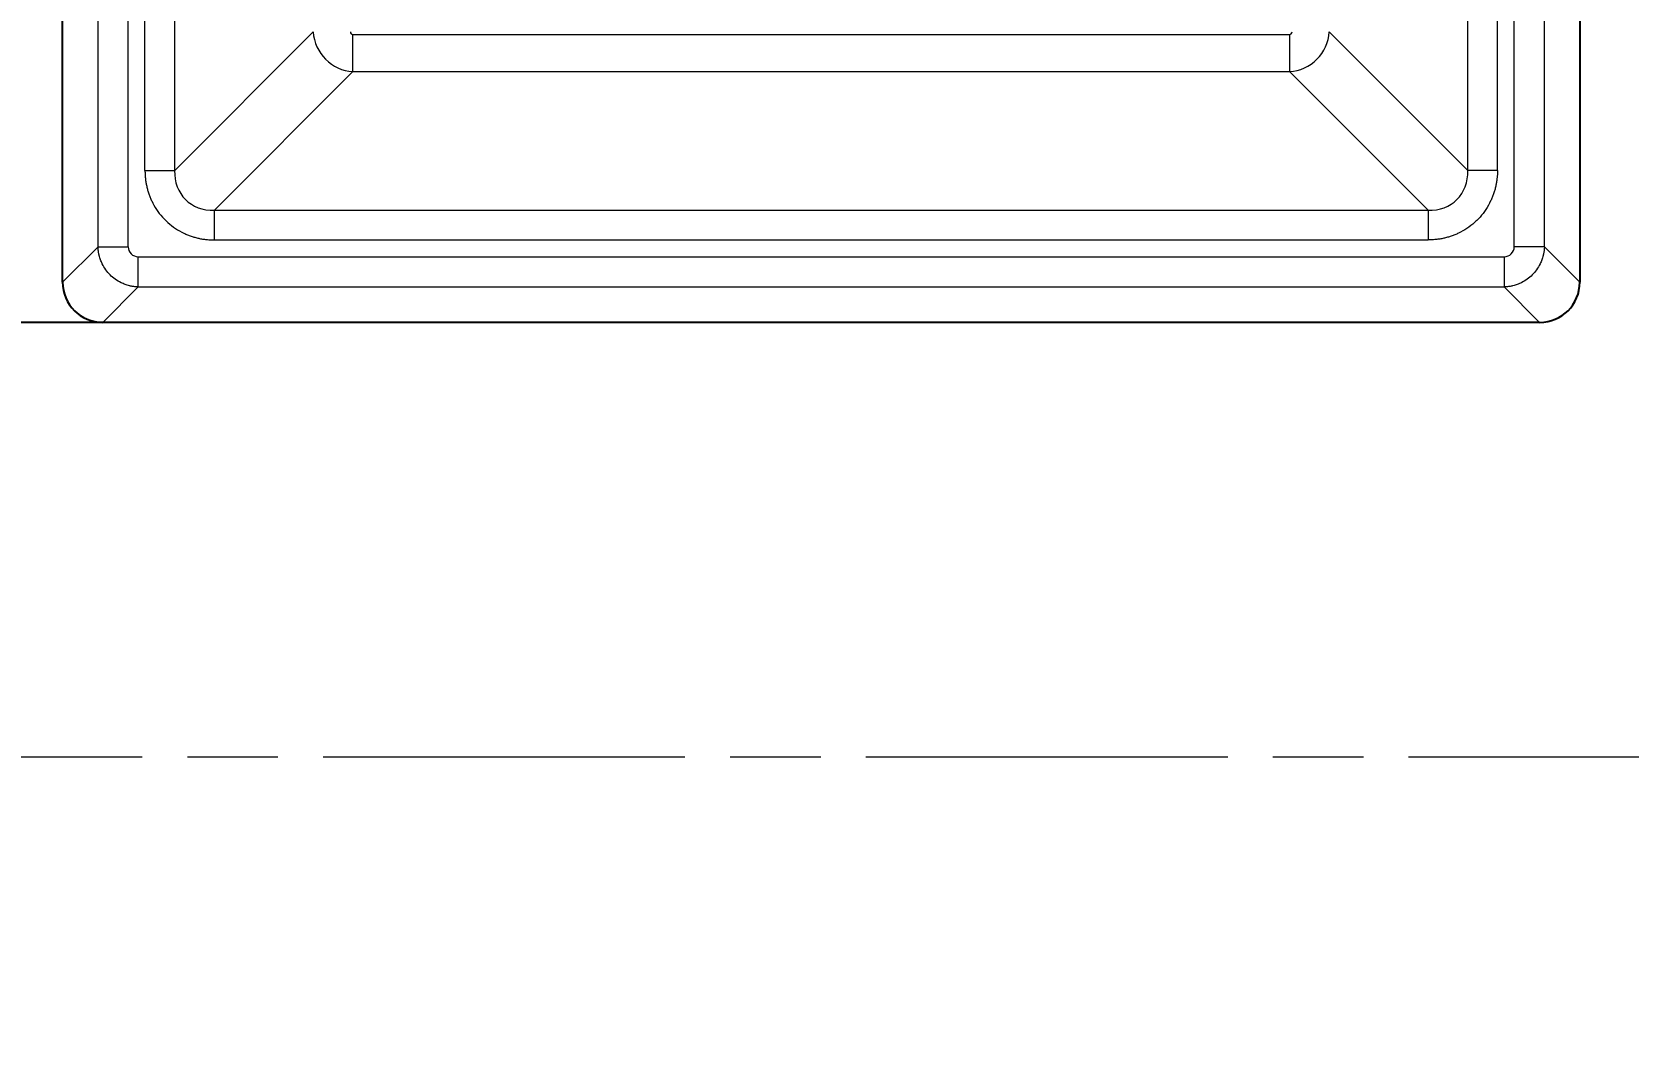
# Model space of a CAD drawing. Header units: millimetres. Extents: x 0 to 1486, y 0 to 1051.
# Drawn here: x 239.44 to 270.68, y 283.71 to 303.69 of the extents above; entities that cross this region are included whole.
import ezdxf

# ---------------------------------------------------------------- set-up
doc = ezdxf.new("R2010")
doc.units = ezdxf.units.MM
doc.header["$LTSCALE"] = 1.25
doc.linetypes.add('CHAIN', pattern=[0.3543, 0.2362, -0.0295, 0.0591, -0.0295])
for name, color, linetype, lineweight, true_color in [('Bemaßungen(DIN)', 7, 'Continuous', 5, 0x262659), ('Mittellinie(DIN)', 7, 'CHAIN', 15, 0x262659), ('Sichtbare Kanten(DIN)', 7, 'Continuous', 25, 0x262659), ('Sichtbare tangentiale Kanten(DIN)', 7, 'Continuous', 15, 0x1a1a3e)]:
    doc.layers.add(name, color=color, linetype=linetype, lineweight=lineweight, true_color=true_color)
doc.styles.add('Aktuell-DINGroßer Text', font='arial.ttf')
doc.dimstyles.new('STANDARD-DIN', dxfattribs={"dimscale": 1.25, "dimtxt": 5.25, "dimasz": 2.5, "dimexe": 3.175, "dimexo": 0, "dimgap": 0.8, "dimtad": 1, "dimrnd": 1e-08, "dimtxsty": 'Aktuell-DINGroßer Text', "dimcen": 0.09, "dimdle": 10, "dimclrd": 256, "dimclre": 256, "dimclrt": 256, "dimazin": 2, "dimtfac": 0.666667, "dimtmove": 0, "dimatfit": 3, "dimfxl": 1, "dimtolj": 1, "dimlwd": 25, "dimlwe": 25, "dimarcsym": 0})

# ---------------------------------------------------------------- blocks, each defined once
blk = doc.blocks.new('*D81')
at = {"layer": 'Bemaßungen(DIN)', "color": 250, "linetype": 'Continuous', "lineweight": 25, "true_color": 0x3f3f3f, "transparency": 16777216}
for p, q in [((240.826, 298.008), (214.982, 298.008)), ((218.951, 294.883), (218.951, 284.133)), ((240.826, 281.008), (214.982, 281.008))]:
    blk.add_line(p, q, dxfattribs=at)
at = {"layer": 'Bemaßungen(DIN)', "color": 250, "linetype": 'Continuous', "true_color": 0x3f3f3f, "transparency": 16777216}
for points in [[(218.43, 294.883), (219.472, 294.883), (218.951, 298.008)], [(218.43, 284.133), (219.472, 284.133), (218.951, 281.008)]]:
    blk.add_solid(points, dxfattribs=at)
at = {"layer": 'Defpoints', "color": 0, "linetype": 'Continuous', "transparency": 16777216}
for p in [(240.826, 298.008), (218.951, 281.008), (240.826, 281.008)]:
    blk.add_point(p, dxfattribs=at)
at = {"layer": 'Bemaßungen(DIN)', "color": 179, "linetype": 'Continuous', "lineweight": 25, "true_color": 0x262659, "transparency": 16777216, "insert": (211.362, 285.117), "char_height": 6.5625, "attachment_point": 1, "rotation": 90, "style": 'Aktuell-DINGroßer Text'}
blk.add_mtext('\\A1;17', dxfattribs=at)

msp = doc.modelspace()

# ---------------------------------------------------------------- linework, layer by layer
at = {"layer": 'Mittellinie(DIN)', "ltscale": 23.990969}
msp.add_line((192.013, 289.508), (1084.263, 289.508), dxfattribs=at)
at = {"layer": 'Sichtbare Kanten(DIN)'}
for p, q in [((240.038, 298.796), (240.038, 411.92)), ((269.738, 411.92), (269.738, 298.796)), ((268.95, 298.008), (240.826, 298.008))]:
    msp.add_line(p, q, dxfattribs=at)
for centre, major_axis in [((240.851, 298.82), (-0.583, -0.583)), ((268.926, 298.82), (0.583, -0.583))]:
    msp.add_ellipse(centre, major_axis=major_axis, ratio=0.970288, start_param=5.512866, end_param=7.053504, dxfattribs=at)
at = {"layer": 'Sichtbare tangentiale Kanten(DIN)'}
for p, q in [((240.732, 299.49), (240.732, 411.227)), ((241.323, 299.49), (241.323, 411.227)), ((268.454, 299.49), (268.454, 411.227)), ((269.045, 299.49), (269.045, 411.227)), ((241.651, 300.979), (241.651, 337.061)), ((242.233, 300.979), (242.233, 337.061)), ((267.544, 300.979), (267.544, 337.061)), ((268.126, 300.979), (268.126, 337.061)), ((242.233, 300.979), (244.945, 303.691)), ((245.721, 302.915), (245.721, 303.642)), ((245.721, 303.642), (264.056, 303.642)), ((264.056, 303.642), (264.056, 302.915)), ((267.544, 300.979), (264.832, 303.691)), ((243.009, 300.203), (245.721, 302.915)), ((245.721, 302.915), (264.056, 302.915)), ((266.767, 300.203), (264.056, 302.915)), ((241.651, 300.979), (242.233, 300.979)), ((268.126, 300.979), (267.544, 300.979)), ((243.009, 300.203), (266.767, 300.203)), ((243.009, 299.621), (243.009, 300.203)), ((266.767, 300.203), (266.767, 299.621)), ((240.038, 298.796), (240.732, 299.49)), ((240.732, 299.49), (241.323, 299.49)), ((243.009, 299.621), (266.767, 299.621)), ((269.045, 299.49), (268.454, 299.49)), ((269.738, 298.796), (269.045, 299.49)), ((241.52, 298.702), (241.52, 299.293)), ((241.52, 299.293), (268.257, 299.293)), ((268.257, 299.293), (268.257, 298.702)), ((240.826, 298.008), (241.52, 298.702)), ((241.52, 298.702), (268.257, 298.702)), ((268.95, 298.008), (268.257, 298.702))]:
    msp.add_line(p, q, dxfattribs=at)
for centre, major_axis, ratio, start_param, end_param in [((245.724, 303.694), (0.566, -0.566), 0.950188, 3.956104, 5.468674), ((245.724, 303.694), (0.0375, 0.0375), 0.943242, 2.385308, 3.897877), ((264.053, 303.694), (-0.566, -0.566), 0.950188, 0.814511, 2.327081), ((264.053, 303.694), (-0.0375, 0.0375), 0.943242, 2.385308, 3.897877), ((243.093, 301.063), (0.65, 0.65), 0.870843, 2.385491, 3.897694), ((266.683, 301.063), (-0.65, 0.65), 0.870843, 2.385491, 3.897694), ((241.526, 299.496), (-0.146, -0.146), 0.970883, 5.512439, 7.053932), ((268.251, 299.496), (-0.146, 0.146), 0.970883, 2.370846, 3.912339)]:
    msp.add_ellipse(centre, major_axis=major_axis, ratio=ratio, start_param=start_param, end_param=end_param, dxfattribs=at)
for points, knots in [([(241.651, 300.979), (241.651, 300.953), (241.651, 300.927), (241.653, 300.901), (241.654, 300.882), (241.655, 300.863), (241.657, 300.843), (241.658, 300.837), (241.658, 300.831), (241.659, 300.824), (241.662, 300.799), (241.665, 300.773), (241.669, 300.748), (241.672, 300.735), (241.674, 300.722), (241.676, 300.71), (241.679, 300.697), (241.681, 300.685), (241.684, 300.672), (241.69, 300.647), (241.696, 300.622), (241.703, 300.598), (241.71, 300.573), (241.717, 300.549), (241.726, 300.525), (241.734, 300.501), (241.743, 300.477), (241.752, 300.453), (241.762, 300.43), (241.772, 300.406), (241.783, 300.384), (241.838, 300.269), (241.908, 300.163), (241.992, 300.069), (242.009, 300.05), (242.026, 300.031), (242.044, 300.014), (242.062, 299.996), (242.08, 299.979), (242.099, 299.962), (242.193, 299.878), (242.299, 299.808), (242.414, 299.753), (242.437, 299.742), (242.46, 299.732), (242.483, 299.722), (242.507, 299.713), (242.531, 299.704), (242.555, 299.696), (242.579, 299.687), (242.603, 299.68), (242.628, 299.673), (242.652, 299.666), (242.677, 299.66), (242.702, 299.654), (242.715, 299.651), (242.727, 299.649), (242.74, 299.646), (242.752, 299.644), (242.765, 299.641), (242.778, 299.639), (242.803, 299.635), (242.829, 299.632), (242.854, 299.629), (242.861, 299.628), (242.867, 299.628), (242.873, 299.627), (242.893, 299.625), (242.912, 299.624), (242.931, 299.623), (242.957, 299.621), (242.983, 299.621), (243.009, 299.621)], [-5.513202, -5.513202, -5.513202, -5.513202, -5.436809, -5.436809, -5.436809, -5.379514, -5.379514, -5.379514, -5.360415, -5.360415, -5.360415, -5.284022, -5.284022, -5.284022, -5.245825, -5.245825, -5.245825, -5.207629, -5.207629, -5.207629, -5.131235, -5.131235, -5.131235, -5.054842, -5.054842, -5.054842, -4.978448, -4.978448, -4.978448, -4.902055, -4.902055, -4.902055, -4.520088, -4.520088, -4.520088, -4.443694, -4.443694, -4.443694, -4.367301, -4.367301, -4.367301, -3.985334, -3.985334, -3.985334, -3.90894, -3.90894, -3.90894, -3.832547, -3.832547, -3.832547, -3.756153, -3.756153, -3.756153, -3.67976, -3.67976, -3.67976, -3.641563, -3.641563, -3.641563, -3.603367, -3.603367, -3.603367, -3.526973, -3.526973, -3.526973, -3.507875, -3.507875, -3.507875, -3.45058, -3.45058, -3.45058, -3.374186, -3.374186, -3.374186, -3.374186]), ([(268.126, 300.979), (268.126, 300.953), (268.125, 300.927), (268.124, 300.901), (268.123, 300.882), (268.121, 300.863), (268.119, 300.843), (268.119, 300.837), (268.118, 300.831), (268.117, 300.824), (268.115, 300.799), (268.111, 300.773), (268.107, 300.748), (268.105, 300.735), (268.103, 300.722), (268.1, 300.71), (268.098, 300.697), (268.095, 300.685), (268.092, 300.672), (268.087, 300.647), (268.081, 300.622), (268.074, 300.598), (268.067, 300.573), (268.059, 300.549), (268.051, 300.525), (268.042, 300.501), (268.034, 300.477), (268.024, 300.453), (268.014, 300.43), (268.004, 300.406), (267.993, 300.384), (267.939, 300.269), (267.868, 300.163), (267.785, 300.069), (267.768, 300.05), (267.751, 300.031), (267.733, 300.014), (267.715, 299.996), (267.697, 299.979), (267.678, 299.962), (267.584, 299.878), (267.477, 299.808), (267.363, 299.753), (267.34, 299.742), (267.317, 299.732), (267.293, 299.722), (267.27, 299.713), (267.246, 299.704), (267.222, 299.696), (267.198, 299.687), (267.173, 299.68), (267.149, 299.673), (267.124, 299.666), (267.099, 299.66), (267.074, 299.654), (267.062, 299.651), (267.049, 299.649), (267.037, 299.646), (267.024, 299.644), (267.011, 299.641), (266.999, 299.639), (266.973, 299.635), (266.948, 299.632), (266.922, 299.629), (266.916, 299.628), (266.909, 299.628), (266.903, 299.627), (266.884, 299.625), (266.864, 299.624), (266.845, 299.623), (266.819, 299.621), (266.793, 299.621), (266.767, 299.621)], [-5.513202, -5.513202, -5.513202, -5.513202, -5.436809, -5.436809, -5.436809, -5.379514, -5.379514, -5.379514, -5.360415, -5.360415, -5.360415, -5.284022, -5.284022, -5.284022, -5.245825, -5.245825, -5.245825, -5.207629, -5.207629, -5.207629, -5.131235, -5.131235, -5.131235, -5.054842, -5.054842, -5.054842, -4.978448, -4.978448, -4.978448, -4.902055, -4.902055, -4.902055, -4.520088, -4.520088, -4.520088, -4.443694, -4.443694, -4.443694, -4.367301, -4.367301, -4.367301, -3.985334, -3.985334, -3.985334, -3.90894, -3.90894, -3.90894, -3.832547, -3.832547, -3.832547, -3.756153, -3.756153, -3.756153, -3.67976, -3.67976, -3.67976, -3.641563, -3.641563, -3.641563, -3.603367, -3.603367, -3.603367, -3.526973, -3.526973, -3.526973, -3.507875, -3.507875, -3.507875, -3.45058, -3.45058, -3.45058, -3.374186, -3.374186, -3.374186, -3.374186]), ([(241.52, 298.702), (241.491, 298.702), (241.462, 298.705), (241.433, 298.709), (241.411, 298.711), (241.389, 298.715), (241.368, 298.72), (241.361, 298.721), (241.354, 298.723), (241.347, 298.725), (241.318, 298.732), (241.29, 298.74), (241.263, 298.75), (241.249, 298.756), (241.235, 298.761), (241.222, 298.767), (241.208, 298.772), (241.195, 298.779), (241.182, 298.785), (241.103, 298.824), (241.031, 298.876), (240.968, 298.938), (240.906, 299.001), (240.854, 299.073), (240.815, 299.152), (240.809, 299.165), (240.803, 299.178), (240.797, 299.192), (240.791, 299.205), (240.786, 299.219), (240.781, 299.233), (240.771, 299.26), (240.762, 299.288), (240.755, 299.316), (240.753, 299.324), (240.752, 299.331), (240.75, 299.338), (240.745, 299.359), (240.742, 299.381), (240.739, 299.403), (240.735, 299.431), (240.733, 299.461), (240.732, 299.49)], [-3.12982, -3.12982, -3.12982, -3.12982, -3.041776, -3.041776, -3.041776, -2.975742, -2.975742, -2.975742, -2.953731, -2.953731, -2.953731, -2.865686, -2.865686, -2.865686, -2.821663, -2.821663, -2.821663, -2.777642, -2.777642, -2.777642, -2.513508, -2.513508, -2.513508, -2.249374, -2.249374, -2.249374, -2.205353, -2.205353, -2.205353, -2.161329, -2.161329, -2.161329, -2.073285, -2.073285, -2.073285, -2.051273, -2.051273, -2.051273, -1.98524, -1.98524, -1.98524, -1.897195, -1.897195, -1.897195, -1.897195]), ([(269.045, 299.49), (269.044, 299.461), (269.042, 299.431), (269.038, 299.403), (269.035, 299.381), (269.031, 299.359), (269.026, 299.338), (269.025, 299.331), (269.023, 299.324), (269.021, 299.316), (269.014, 299.288), (269.006, 299.26), (268.996, 299.233), (268.991, 299.219), (268.985, 299.205), (268.98, 299.192), (268.974, 299.178), (268.968, 299.165), (268.961, 299.152), (268.922, 299.073), (268.87, 299.001), (268.808, 298.938), (268.746, 298.876), (268.673, 298.824), (268.594, 298.785), (268.581, 298.779), (268.568, 298.772), (268.555, 298.767), (268.541, 298.761), (268.528, 298.756), (268.514, 298.75), (268.486, 298.74), (268.458, 298.732), (268.43, 298.725), (268.423, 298.723), (268.416, 298.721), (268.409, 298.72), (268.387, 298.715), (268.366, 298.711), (268.344, 298.709), (268.315, 298.705), (268.286, 298.702), (268.257, 298.702)], [-3.12982, -3.12982, -3.12982, -3.12982, -3.041776, -3.041776, -3.041776, -2.975742, -2.975742, -2.975742, -2.953731, -2.953731, -2.953731, -2.865686, -2.865686, -2.865686, -2.821663, -2.821663, -2.821663, -2.777642, -2.777642, -2.777642, -2.513508, -2.513508, -2.513508, -2.249374, -2.249374, -2.249374, -2.205353, -2.205353, -2.205353, -2.161329, -2.161329, -2.161329, -2.073285, -2.073285, -2.073285, -2.051273, -2.051273, -2.051273, -1.98524, -1.98524, -1.98524, -1.897195, -1.897195, -1.897195, -1.897195])]:
    msp.add_open_spline(points, degree=3, knots=knots, dxfattribs=at)

# ---------------------------------------------------------------- dimensions: what is measured, and where the dimension line sits
at = {"layer": 'Bemaßungen(DIN)', "color": 250, "linetype": 'Continuous', "lineweight": 25, "true_color": 0x3f3f3f}
dim = msp.add_linear_dim(base=(218.951, 281.008), p1=(240.826, 298.008), p2=(240.826, 281.008), angle=90, dimstyle='STANDARD-DIN', override={"dimgap": 0.8, "dimdec": 2, "dimtol": 0, "dimlim": 0, "dimtp": 0, "dimtm": 0, "dimtdec": 2, "dimtofl": 0, "dimatfit": 1}, dxfattribs=at)
dim.commit()
dim.dimension.update_dxf_attribs({"geometry": '*D81', "text_midpoint": (218.951, 289.508), "dimtype": 160})

doc.saveas('drawing.dxf')
